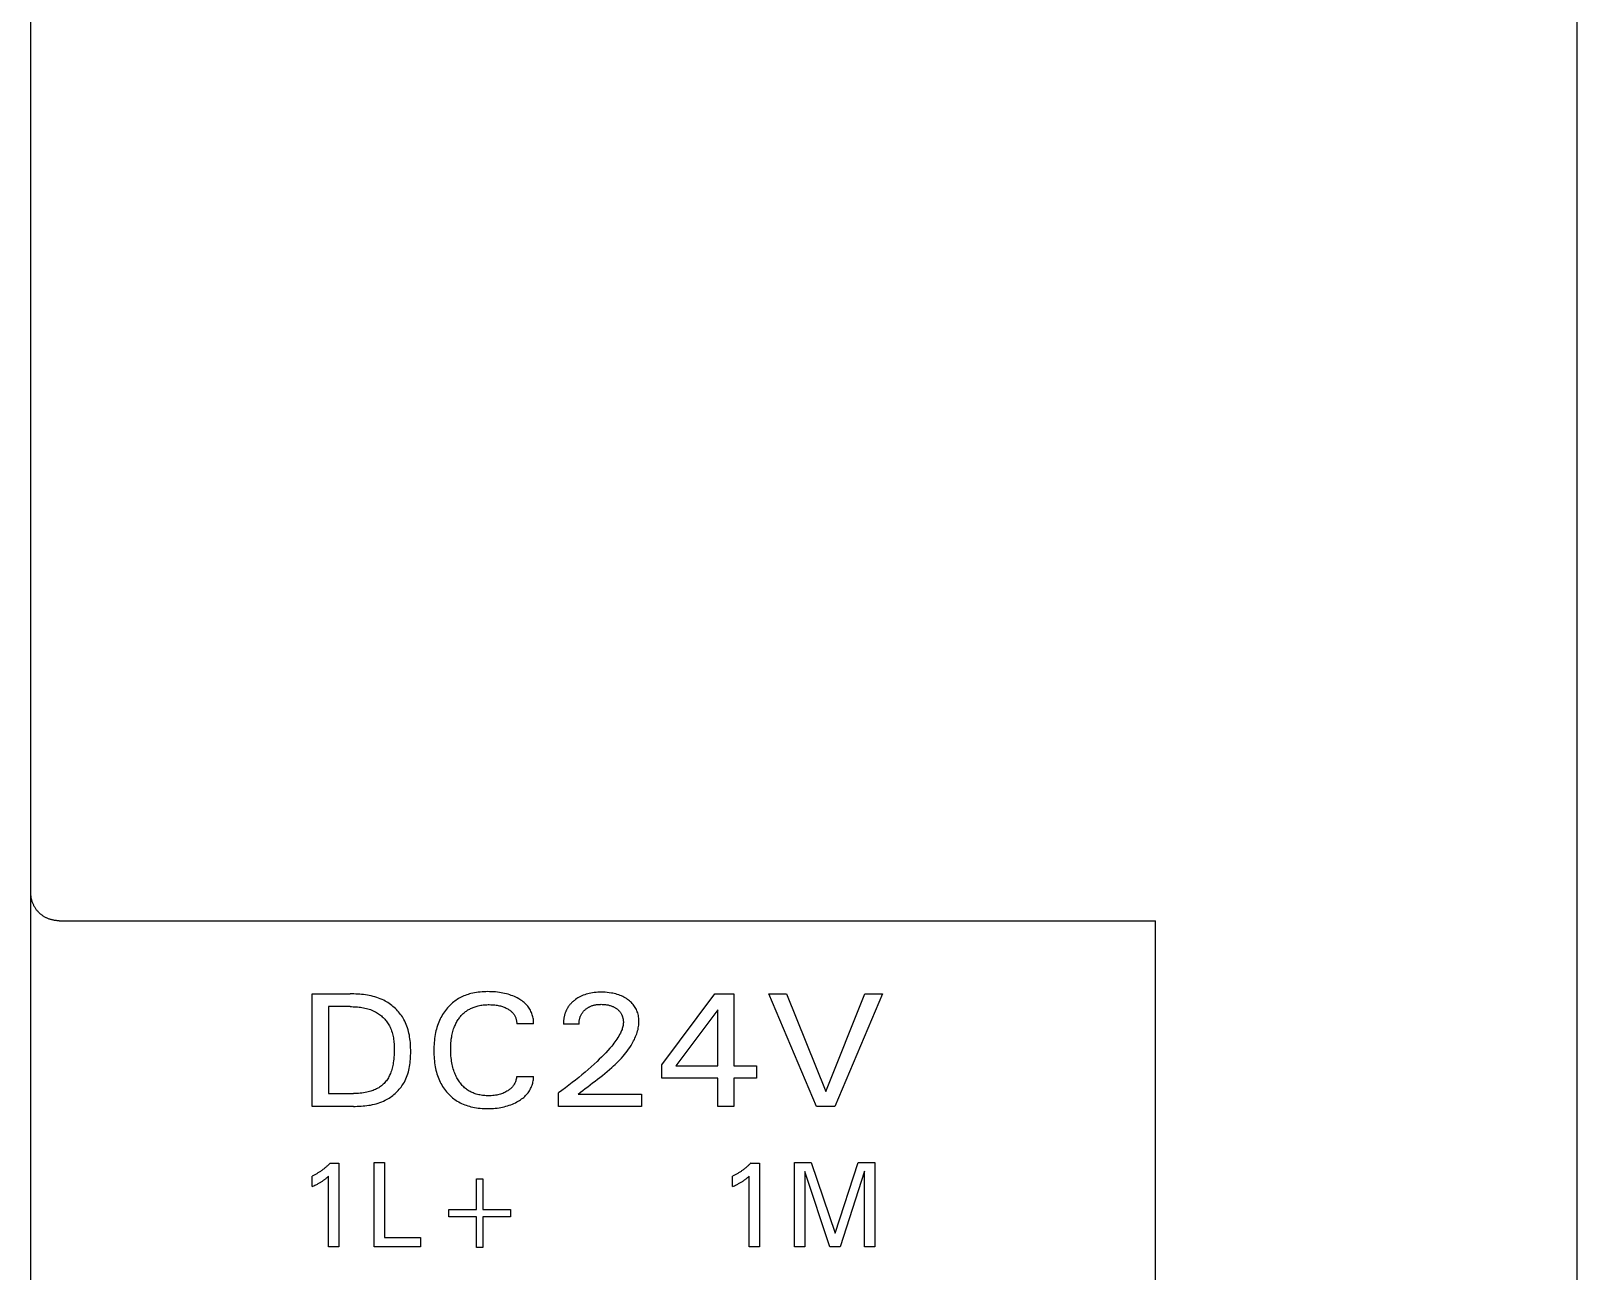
# Model space of a CAD drawing. Extents: x 10 to 656, y -396 to 292.
# Drawn here: x 252.41 to 257.98, y 100.41 to 104.87 of the extents above; entities that cross this region are included whole.
import ezdxf

# ---------------------------------------------------------------- set-up
doc = ezdxf.new("R2010")
doc.units = 0
doc.header["$LTSCALE"] = 5
doc.header["$MEASUREMENT"] = 0
doc.layers.get('0').update_dxf_attribs({"linetype": 'CONTINUOUS'})

msp = doc.modelspace()

# ---------------------------------------------------------------- linework, layer by layer
at = {"color": 7, "linetype": 'Continuous'}
for p, q in [((252.4116, 94.1194), (252.4116, 118.1086)), ((257.9787, 94.1194), (257.9787, 118.1086)), ((252.4116, 101.7666), (252.4116, 101.769)), ((252.4117, 101.7643), (252.4116, 101.7666)), ((252.4118, 101.7619), (252.4117, 101.7643)), ((252.412, 101.7595), (252.4118, 101.7619)), ((252.4123, 101.7571), (252.412, 101.7595)), ((252.4126, 101.7548), (252.4123, 101.7571)), ((252.413, 101.7524), (252.4126, 101.7548)), ((252.4135, 101.7501), (252.413, 101.7524)), ((252.4139, 101.7477), (252.4135, 101.7501)), ((252.4145, 101.7454), (252.4139, 101.7477)), ((252.4151, 101.7431), (252.4145, 101.7454)), ((252.4158, 101.7407), (252.4151, 101.7431)), ((252.4166, 101.7382), (252.4158, 101.7407)), ((252.4175, 101.7358), (252.4166, 101.7382)), ((252.4184, 101.7335), (252.4175, 101.7358)), ((252.4193, 101.7311), (252.4184, 101.7335)), ((252.4204, 101.7288), (252.4193, 101.7311)), ((252.4215, 101.7265), (252.4204, 101.7288)), ((252.4226, 101.7242), (252.4215, 101.7265)), ((252.4238, 101.722), (252.4226, 101.7242)), ((252.4251, 101.7198), (252.4238, 101.722)), ((252.4264, 101.7176), (252.4251, 101.7198)), ((252.4278, 101.7155), (252.4264, 101.7176)), ((252.4292, 101.7134), (252.4278, 101.7155)), ((252.4307, 101.7114), (252.4292, 101.7134)), ((252.4322, 101.7093), (252.4307, 101.7114)), ((252.4338, 101.7074), (252.4322, 101.7093)), ((252.4354, 101.7055), (252.4338, 101.7074)), ((252.4371, 101.7036), (252.4354, 101.7055)), ((252.4388, 101.7017), (252.4371, 101.7036)), ((252.4406, 101.6999), (252.4388, 101.7017)), ((252.4424, 101.6982), (252.4406, 101.6999)), ((252.4442, 101.6965), (252.4424, 101.6982)), ((252.4461, 101.6948), (252.4442, 101.6965)), ((252.448, 101.6933), (252.4461, 101.6948)), ((252.4499, 101.6918), (252.448, 101.6933)), ((252.4518, 101.6904), (252.4499, 101.6918)), ((252.4537, 101.689), (252.4518, 101.6904)), ((252.4557, 101.6876), (252.4537, 101.689)), ((252.4577, 101.6863), (252.4557, 101.6876)), ((252.4598, 101.685), (252.4577, 101.6863)), ((252.4618, 101.6838), (252.4598, 101.685)), ((252.4639, 101.6827), (252.4618, 101.6838)), ((252.4661, 101.6816), (252.4639, 101.6827)), ((252.4682, 101.6805), (252.4661, 101.6816)), ((252.4704, 101.6795), (252.4682, 101.6805)), ((252.4726, 101.6785), (252.4704, 101.6795)), ((252.4748, 101.6776), (252.4726, 101.6785)), ((252.4771, 101.6768), (252.4748, 101.6776)), ((252.4794, 101.6759), (252.4771, 101.6768)), ((252.4817, 101.6752), (252.4794, 101.6759)), ((252.484, 101.6745), (252.4817, 101.6752)), ((252.4864, 101.6738), (252.484, 101.6745)), ((252.4887, 101.6733), (252.4864, 101.6738)), ((252.4911, 101.6727), (252.4887, 101.6733)), ((252.4935, 101.6722), (252.4911, 101.6727)), ((252.4959, 101.6718), (252.4935, 101.6722)), ((252.4983, 101.6714), (252.4959, 101.6718)), ((252.5007, 101.6711), (252.4983, 101.6714)), ((252.5031, 101.6709), (252.5007, 101.6711)), ((252.5055, 101.6707), (252.5031, 101.6709)), ((252.508, 101.6705), (252.5055, 101.6707)), ((252.5104, 101.6705), (252.508, 101.6705)), ((252.5128, 101.6704), (252.5104, 101.6705)), ((252.5128, 101.6704), (256.4604, 101.6704)), ((256.4604, 94.1194), (256.4604, 101.6704)), ((253.4238, 101.0024), (253.4238, 101.4073)), ((253.4238, 101.4073), (253.561, 101.4073)), ((253.5679, 101.4072), (253.561, 101.4073)), ((253.5748, 101.4071), (253.5679, 101.4072)), ((253.5817, 101.4068), (253.5748, 101.4071)), ((253.5886, 101.4065), (253.5817, 101.4068)), ((253.5955, 101.406), (253.5886, 101.4065)), ((253.6024, 101.4054), (253.5955, 101.406)), ((253.6093, 101.4047), (253.6024, 101.4054)), ((253.6162, 101.4038), (253.6093, 101.4047)), ((253.6231, 101.4027), (253.6162, 101.4038)), ((253.6299, 101.4015), (253.6231, 101.4027)), ((253.6367, 101.4001), (253.6299, 101.4015)), ((253.6434, 101.3984), (253.6367, 101.4001)), ((253.65, 101.3966), (253.6434, 101.3984)), ((253.6566, 101.3946), (253.65, 101.3966)), ((253.6631, 101.3923), (253.6566, 101.3946)), ((253.6696, 101.3898), (253.6631, 101.3923)), ((253.6759, 101.3871), (253.6696, 101.3898)), ((253.6821, 101.3841), (253.6759, 101.3871)), ((253.6871, 101.3815), (253.6821, 101.3841)), ((253.692, 101.3787), (253.6871, 101.3815)), ((253.6969, 101.3757), (253.692, 101.3787)), ((253.9338, 101.3784), (253.9297, 101.3751)), ((253.938, 101.3816), (253.9338, 101.3784)), ((253.9423, 101.3846), (253.938, 101.3816)), ((253.9466, 101.3875), (253.9423, 101.3846)), ((253.9512, 101.3903), (253.9466, 101.3875)), ((253.9559, 101.3929), (253.9512, 101.3903)), ((253.9607, 101.3954), (253.9559, 101.3929)), ((253.9656, 101.3977), (253.9607, 101.3954)), ((253.9705, 101.3998), (253.9656, 101.3977)), ((253.9755, 101.4018), (253.9705, 101.3998)), ((253.9806, 101.4037), (253.9755, 101.4018)), ((253.9857, 101.4054), (253.9806, 101.4037)), ((253.9909, 101.4069), (253.9857, 101.4054)), ((253.9961, 101.4083), (253.9909, 101.4069)), ((254.0026, 101.4099), (253.9961, 101.4083)), ((254.0092, 101.4112), (254.0026, 101.4099)), ((254.0158, 101.4123), (254.0092, 101.4112)), ((254.0224, 101.4133), (254.0158, 101.4123)), ((254.0291, 101.414), (254.0224, 101.4133)), ((254.0358, 101.4146), (254.0291, 101.414)), ((254.0425, 101.415), (254.0358, 101.4146)), ((254.0492, 101.4152), (254.0425, 101.415)), ((254.0559, 101.4153), (254.0492, 101.4152)), ((254.063, 101.4152), (254.0559, 101.4153)), ((254.0701, 101.415), (254.063, 101.4152)), ((254.0772, 101.4146), (254.0701, 101.415)), ((254.0843, 101.4141), (254.0772, 101.4146)), ((254.0914, 101.4134), (254.0843, 101.4141)), ((254.0984, 101.4124), (254.0914, 101.4134)), ((254.1047, 101.4115), (254.0984, 101.4124)), ((254.111, 101.4103), (254.1047, 101.4115)), ((254.1173, 101.409), (254.111, 101.4103)), ((254.1235, 101.4075), (254.1173, 101.409)), ((254.1297, 101.4058), (254.1235, 101.4075)), ((254.1358, 101.4039), (254.1297, 101.4058)), ((254.1413, 101.402), (254.1358, 101.4039)), ((254.1468, 101.3999), (254.1413, 101.402)), ((254.1522, 101.3977), (254.1468, 101.3999)), ((254.1576, 101.3952), (254.1522, 101.3977)), ((254.1628, 101.3926), (254.1576, 101.3952)), ((254.168, 101.3897), (254.1628, 101.3926)), ((254.1721, 101.3873), (254.168, 101.3897)), ((254.1761, 101.3847), (254.1721, 101.3873)), ((254.18, 101.382), (254.1761, 101.3847)), ((254.1838, 101.3791), (254.18, 101.382)), ((254.1875, 101.3761), (254.1838, 101.3791)), ((254.3606, 101.3774), (254.3592, 101.376)), ((254.3621, 101.3788), (254.3606, 101.3774)), ((254.3636, 101.3801), (254.3621, 101.3788)), ((254.3651, 101.3815), (254.3636, 101.3801)), ((254.3666, 101.3827), (254.3651, 101.3815)), ((254.3682, 101.384), (254.3666, 101.3827)), ((254.3724, 101.3872), (254.3682, 101.384)), ((254.3768, 101.3902), (254.3724, 101.3872)), ((254.3812, 101.393), (254.3768, 101.3902)), ((254.3858, 101.3956), (254.3812, 101.393)), ((254.3905, 101.398), (254.3858, 101.3956)), ((254.3953, 101.4003), (254.3905, 101.398)), ((254.4005, 101.4024), (254.3953, 101.4003)), ((254.4058, 101.4043), (254.4005, 101.4024)), ((254.4111, 101.4061), (254.4058, 101.4043)), ((254.4166, 101.4076), (254.4111, 101.4061)), ((254.422, 101.4089), (254.4166, 101.4076)), ((254.4276, 101.41), (254.422, 101.4089)), ((254.4337, 101.4111), (254.4276, 101.41)), ((254.4399, 101.4119), (254.4337, 101.4111)), ((254.4462, 101.4125), (254.4399, 101.4119)), ((254.4524, 101.4129), (254.4462, 101.4125)), ((254.4586, 101.4132), (254.4524, 101.4129)), ((254.4649, 101.4133), (254.4586, 101.4132)), ((254.4722, 101.4132), (254.4649, 101.4133)), ((254.4796, 101.4129), (254.4722, 101.4132)), ((254.4869, 101.4123), (254.4796, 101.4129)), ((254.4941, 101.4115), (254.4869, 101.4123)), ((254.5014, 101.4104), (254.4941, 101.4115)), ((254.5068, 101.4094), (254.5014, 101.4104)), ((254.5121, 101.4083), (254.5068, 101.4094)), ((254.5174, 101.4069), (254.5121, 101.4083)), ((254.5227, 101.4054), (254.5174, 101.4069)), ((254.5279, 101.4037), (254.5227, 101.4054)), ((254.533, 101.4018), (254.5279, 101.4037)), ((254.5377, 101.3999), (254.533, 101.4018)), ((254.5423, 101.3977), (254.5377, 101.3999)), ((254.5468, 101.3954), (254.5423, 101.3977)), ((254.5512, 101.3929), (254.5468, 101.3954)), ((254.5556, 101.3903), (254.5512, 101.3929)), ((254.5598, 101.3875), (254.5556, 101.3903)), ((254.5634, 101.3848), (254.5598, 101.3875)), ((254.567, 101.3819), (254.5634, 101.3848)), ((254.5704, 101.379), (254.567, 101.3819)), ((254.5737, 101.3759), (254.5704, 101.379)), ((254.6829, 101.1524), (254.8739, 101.4073)), ((254.8739, 101.4073), (254.9423, 101.4073)), ((254.9423, 101.4073), (254.9423, 101.1479)), ((255.2399, 101.0024), (255.0679, 101.4073)), ((255.0679, 101.4073), (255.1321, 101.4073)), ((255.1321, 101.4073), (255.2739, 101.0555)), ((255.2739, 101.0555), (255.4139, 101.4073)), ((255.4781, 101.4073), (255.3062, 101.0024)), ((255.4139, 101.4073), (255.4781, 101.4073)), ((253.483, 101.3613), (253.483, 101.0483)), ((253.561, 101.3613), (253.483, 101.3613)), ((253.561, 101.3613), (253.5663, 101.3613)), ((253.5663, 101.3613), (253.5716, 101.3612)), ((253.5716, 101.3612), (253.577, 101.361)), ((253.577, 101.361), (253.5823, 101.3607)), ((253.5823, 101.3607), (253.5876, 101.3603)), ((253.5876, 101.3603), (253.593, 101.3598)), ((253.593, 101.3598), (253.5983, 101.3591)), ((253.5983, 101.3591), (253.6036, 101.3584)), ((253.6036, 101.3584), (253.6089, 101.3575)), ((253.6089, 101.3575), (253.6141, 101.3564)), ((253.6141, 101.3564), (253.6193, 101.3552)), ((253.6193, 101.3552), (253.6245, 101.3538)), ((253.6245, 101.3538), (253.6296, 101.3523)), ((253.6296, 101.3523), (253.6346, 101.3505)), ((253.6346, 101.3505), (253.6395, 101.3486)), ((253.6395, 101.3486), (253.6444, 101.3465)), ((253.6444, 101.3465), (253.6492, 101.3442)), ((253.6492, 101.3442), (253.6528, 101.3422)), ((253.6528, 101.3422), (253.6564, 101.3401)), ((253.6564, 101.3401), (253.66, 101.3379)), ((253.66, 101.3379), (253.6634, 101.3356)), ((253.6634, 101.3356), (253.6668, 101.3331)), ((253.6668, 101.3331), (253.6701, 101.3306)), ((253.6701, 101.3306), (253.6733, 101.3279)), ((253.6733, 101.3279), (253.6765, 101.3251)), ((253.6765, 101.3251), (253.6795, 101.3223)), ((253.6795, 101.3223), (253.6825, 101.3193)), ((253.7016, 101.3725), (253.6969, 101.3757)), ((253.7062, 101.3693), (253.7016, 101.3725)), ((253.7108, 101.3658), (253.7062, 101.3693)), ((253.7152, 101.3622), (253.7108, 101.3658)), ((253.7195, 101.3585), (253.7152, 101.3622)), ((253.7237, 101.3546), (253.7195, 101.3585)), ((253.7277, 101.3506), (253.7237, 101.3546)), ((253.7317, 101.3465), (253.7277, 101.3506)), ((253.7354, 101.3423), (253.7317, 101.3465)), ((253.7391, 101.3379), (253.7354, 101.3423)), ((253.7425, 101.3335), (253.7391, 101.3379)), ((253.7459, 101.3289), (253.7425, 101.3335)), ((253.749, 101.3243), (253.7459, 101.3289)), ((253.752, 101.3195), (253.749, 101.3243)), ((253.8877, 101.3223), (253.8849, 101.3169)), ((253.8906, 101.3276), (253.8877, 101.3223)), ((253.8936, 101.3329), (253.8906, 101.3276)), ((253.8969, 101.338), (253.8936, 101.3329)), ((253.9003, 101.343), (253.8969, 101.338)), ((253.9039, 101.348), (253.9003, 101.343)), ((253.9076, 101.3527), (253.9039, 101.348)), ((253.911, 101.3567), (253.9076, 101.3527)), ((253.9145, 101.3607), (253.911, 101.3567)), ((253.9181, 101.3645), (253.9145, 101.3607)), ((253.9219, 101.3681), (253.9181, 101.3645)), ((253.9257, 101.3717), (253.9219, 101.3681)), ((253.9297, 101.3751), (253.9257, 101.3717)), ((253.9543, 101.3209), (253.9565, 101.3236)), ((253.9565, 101.3236), (253.9587, 101.3264)), ((253.9587, 101.3264), (253.961, 101.329)), ((253.961, 101.329), (253.9634, 101.3316)), ((253.9634, 101.3316), (253.9659, 101.3341)), ((253.9659, 101.3341), (253.9685, 101.3365)), ((253.9685, 101.3365), (253.9711, 101.3388)), ((253.9711, 101.3388), (253.9738, 101.3411)), ((253.9738, 101.3411), (253.9765, 101.3433)), ((253.9765, 101.3433), (253.9794, 101.3454)), ((253.9794, 101.3454), (253.9823, 101.3473)), ((253.9823, 101.3473), (253.9853, 101.3493)), ((253.9853, 101.3493), (253.9883, 101.3511)), ((253.9883, 101.3511), (253.9915, 101.3528)), ((253.9915, 101.3528), (253.9947, 101.3545)), ((253.9947, 101.3545), (253.9979, 101.356)), ((253.9979, 101.356), (254.0012, 101.3574)), ((254.0012, 101.3574), (254.0045, 101.3588)), ((254.0045, 101.3588), (254.0079, 101.36)), ((254.0079, 101.36), (254.0113, 101.3612)), ((254.0113, 101.3612), (254.0147, 101.3623)), ((254.0147, 101.3623), (254.0182, 101.3632)), ((254.0182, 101.3632), (254.0225, 101.3643)), ((254.0225, 101.3643), (254.0268, 101.3652)), ((254.0268, 101.3652), (254.0312, 101.3661)), ((254.0312, 101.3661), (254.0356, 101.3667)), ((254.0356, 101.3667), (254.04, 101.3673)), ((254.04, 101.3673), (254.0444, 101.3678)), ((254.0444, 101.3678), (254.0488, 101.3681)), ((254.0488, 101.3681), (254.0532, 101.3683)), ((254.0532, 101.3683), (254.0576, 101.3685)), ((254.0576, 101.3685), (254.0621, 101.3685)), ((254.0621, 101.3685), (254.0671, 101.3684)), ((254.0671, 101.3684), (254.0721, 101.3682)), ((254.0721, 101.3682), (254.0771, 101.3679)), ((254.0771, 101.3679), (254.0821, 101.3674)), ((254.0821, 101.3674), (254.0871, 101.3668)), ((254.0871, 101.3668), (254.0908, 101.3662)), ((254.0908, 101.3662), (254.0945, 101.3655)), ((254.0945, 101.3655), (254.0982, 101.3647)), ((254.0982, 101.3647), (254.1019, 101.3638)), ((254.1019, 101.3638), (254.1055, 101.3628)), ((254.1055, 101.3628), (254.1092, 101.3616)), ((254.1092, 101.3616), (254.1125, 101.3605)), ((254.1125, 101.3605), (254.1158, 101.3592)), ((254.1158, 101.3592), (254.119, 101.3578)), ((254.119, 101.3578), (254.1222, 101.3563)), ((254.1222, 101.3563), (254.1253, 101.3547)), ((254.1253, 101.3547), (254.1284, 101.353)), ((254.1284, 101.353), (254.1309, 101.3516)), ((254.1309, 101.3516), (254.1333, 101.35)), ((254.1333, 101.35), (254.1356, 101.3484)), ((254.1356, 101.3484), (254.1379, 101.3467)), ((254.1379, 101.3467), (254.1402, 101.3449)), ((254.1402, 101.3449), (254.1423, 101.343)), ((254.1423, 101.343), (254.1444, 101.341)), ((254.1444, 101.341), (254.1463, 101.339)), ((254.1463, 101.339), (254.148, 101.337)), ((254.148, 101.337), (254.1496, 101.3349)), ((254.1496, 101.3349), (254.1511, 101.3328)), ((254.1511, 101.3328), (254.1525, 101.3306)), ((254.1525, 101.3306), (254.1538, 101.3284)), ((254.1538, 101.3284), (254.155, 101.326)), ((254.155, 101.326), (254.1561, 101.3237)), ((254.1561, 101.3237), (254.1571, 101.3213)), ((254.1911, 101.3729), (254.1875, 101.3761)), ((254.1945, 101.3696), (254.1911, 101.3729)), ((254.1977, 101.3661), (254.1945, 101.3696)), ((254.2005, 101.3628), (254.1977, 101.3661)), ((254.2031, 101.3593), (254.2005, 101.3628)), ((254.2056, 101.3557), (254.2031, 101.3593)), ((254.2079, 101.352), (254.2056, 101.3557)), ((254.2101, 101.3482), (254.2079, 101.352)), ((254.2121, 101.3443), (254.2101, 101.3482)), ((254.2139, 101.3403), (254.2121, 101.3443)), ((254.2155, 101.3362), (254.2139, 101.3403)), ((254.2168, 101.3323), (254.2155, 101.3362)), ((254.218, 101.3284), (254.2168, 101.3323)), ((254.2191, 101.3244), (254.218, 101.3284)), ((254.2199, 101.3204), (254.2191, 101.3244)), ((254.3308, 101.3215), (254.3304, 101.3193)), ((254.3312, 101.3236), (254.3308, 101.3215)), ((254.3317, 101.3257), (254.3312, 101.3236)), ((254.3322, 101.3278), (254.3317, 101.3257)), ((254.3327, 101.3299), (254.3322, 101.3278)), ((254.3333, 101.332), (254.3327, 101.3299)), ((254.3338, 101.3339), (254.3333, 101.332)), ((254.3344, 101.3358), (254.3338, 101.3339)), ((254.335, 101.3377), (254.3344, 101.3358)), ((254.3357, 101.3395), (254.335, 101.3377)), ((254.3364, 101.3414), (254.3357, 101.3395)), ((254.3371, 101.3432), (254.3364, 101.3414)), ((254.3379, 101.3451), (254.3371, 101.3432)), ((254.3387, 101.3469), (254.3379, 101.3451)), ((254.3395, 101.3487), (254.3387, 101.3469)), ((254.3404, 101.3504), (254.3395, 101.3487)), ((254.3413, 101.3522), (254.3404, 101.3504)), ((254.3422, 101.3539), (254.3413, 101.3522)), ((254.3432, 101.3556), (254.3422, 101.3539)), ((254.3442, 101.3573), (254.3432, 101.3556)), ((254.3453, 101.359), (254.3442, 101.3573)), ((254.3464, 101.3607), (254.3453, 101.359)), ((254.3475, 101.3623), (254.3464, 101.3607)), ((254.3487, 101.3639), (254.3475, 101.3623)), ((254.3499, 101.3655), (254.3487, 101.3639)), ((254.3511, 101.3671), (254.3499, 101.3655)), ((254.3524, 101.3687), (254.3511, 101.3671)), ((254.3537, 101.3702), (254.3524, 101.3687)), ((254.355, 101.3717), (254.3537, 101.3702)), ((254.3564, 101.3732), (254.355, 101.3717)), ((254.3577, 101.3746), (254.3564, 101.3732)), ((254.3592, 101.376), (254.3577, 101.3746)), ((254.3882, 101.3209), (254.3889, 101.3231)), ((254.3889, 101.3231), (254.3897, 101.3254)), ((254.3897, 101.3254), (254.3905, 101.3276)), ((254.3905, 101.3276), (254.3915, 101.3298)), ((254.3915, 101.3298), (254.3925, 101.3319)), ((254.3925, 101.3319), (254.3936, 101.334)), ((254.3936, 101.334), (254.3948, 101.3361)), ((254.3948, 101.3361), (254.396, 101.3378)), ((254.396, 101.3378), (254.3972, 101.3396)), ((254.3972, 101.3396), (254.3984, 101.3412)), ((254.3984, 101.3412), (254.3997, 101.3429)), ((254.3997, 101.3429), (254.4011, 101.3445)), ((254.4011, 101.3445), (254.4025, 101.346)), ((254.4025, 101.346), (254.404, 101.3476)), ((254.404, 101.3476), (254.4055, 101.349)), ((254.4055, 101.349), (254.407, 101.3504)), ((254.407, 101.3504), (254.4089, 101.352)), ((254.4089, 101.352), (254.4108, 101.3535)), ((254.4108, 101.3535), (254.4128, 101.355)), ((254.4128, 101.355), (254.4148, 101.3563)), ((254.4148, 101.3563), (254.4168, 101.3576)), ((254.4168, 101.3576), (254.4189, 101.3589)), ((254.4189, 101.3589), (254.421, 101.36)), ((254.421, 101.36), (254.4232, 101.3611)), ((254.4232, 101.3611), (254.4255, 101.3622)), ((254.4255, 101.3622), (254.4279, 101.3632)), ((254.4279, 101.3632), (254.4303, 101.3641)), ((254.4303, 101.3641), (254.4327, 101.3649)), ((254.4327, 101.3649), (254.4351, 101.3657)), ((254.4351, 101.3657), (254.4376, 101.3664)), ((254.4376, 101.3664), (254.44, 101.367)), ((254.44, 101.367), (254.4425, 101.3675)), ((254.4425, 101.3675), (254.4453, 101.3681)), ((254.4453, 101.3681), (254.4481, 101.3685)), ((254.4481, 101.3685), (254.4509, 101.3689)), ((254.4509, 101.3689), (254.4537, 101.3692)), ((254.4537, 101.3692), (254.4565, 101.3694)), ((254.4565, 101.3694), (254.4593, 101.3695)), ((254.4593, 101.3695), (254.4621, 101.3696)), ((254.4621, 101.3696), (254.4649, 101.3697)), ((254.4649, 101.3697), (254.468, 101.3696)), ((254.468, 101.3696), (254.4712, 101.3695)), ((254.4712, 101.3695), (254.4743, 101.3694)), ((254.4743, 101.3694), (254.4774, 101.3691)), ((254.4774, 101.3691), (254.4805, 101.3688)), ((254.4805, 101.3688), (254.4836, 101.3684)), ((254.4836, 101.3684), (254.4867, 101.3678)), ((254.4867, 101.3678), (254.4895, 101.3673)), ((254.4895, 101.3673), (254.4922, 101.3667)), ((254.4922, 101.3667), (254.495, 101.366)), ((254.495, 101.366), (254.4977, 101.3652)), ((254.4977, 101.3652), (254.5003, 101.3644)), ((254.5003, 101.3644), (254.503, 101.3634)), ((254.503, 101.3634), (254.5056, 101.3624)), ((254.5056, 101.3624), (254.5077, 101.3615)), ((254.5077, 101.3615), (254.5097, 101.3605)), ((254.5097, 101.3605), (254.5118, 101.3595)), ((254.5118, 101.3595), (254.5138, 101.3583)), ((254.5138, 101.3583), (254.5157, 101.3572)), ((254.5157, 101.3572), (254.5177, 101.356)), ((254.5177, 101.356), (254.5196, 101.3547)), ((254.5196, 101.3547), (254.5214, 101.3533)), ((254.5214, 101.3533), (254.523, 101.352)), ((254.523, 101.352), (254.5246, 101.3507)), ((254.5246, 101.3507), (254.5262, 101.3493)), ((254.5262, 101.3493), (254.5277, 101.3479)), ((254.5277, 101.3479), (254.5291, 101.3464)), ((254.5291, 101.3464), (254.5305, 101.3449)), ((254.5305, 101.3449), (254.5319, 101.3433)), ((254.5319, 101.3433), (254.5332, 101.3417)), ((254.5332, 101.3417), (254.5344, 101.34)), ((254.5344, 101.34), (254.5355, 101.3383)), ((254.5355, 101.3383), (254.5366, 101.3366)), ((254.5366, 101.3366), (254.5375, 101.3348)), ((254.5375, 101.3348), (254.5385, 101.333)), ((254.5385, 101.333), (254.5393, 101.3311)), ((254.5393, 101.3311), (254.5401, 101.3293)), ((254.5401, 101.3293), (254.5409, 101.3273)), ((254.5409, 101.3273), (254.5415, 101.3254)), ((254.5415, 101.3254), (254.5421, 101.3235)), ((254.5421, 101.3235), (254.5427, 101.3213)), ((254.5427, 101.3213), (254.5433, 101.3191)), ((254.5769, 101.3726), (254.5737, 101.3759)), ((254.5798, 101.3692), (254.5769, 101.3726)), ((254.5826, 101.3656), (254.5798, 101.3692)), ((254.5852, 101.3621), (254.5826, 101.3656)), ((254.5875, 101.3584), (254.5852, 101.3621)), ((254.5896, 101.3546), (254.5875, 101.3584)), ((254.5916, 101.3507), (254.5896, 101.3546)), ((254.5934, 101.3467), (254.5916, 101.3507)), ((254.595, 101.3426), (254.5934, 101.3467)), ((254.5964, 101.3385), (254.595, 101.3426)), ((254.5976, 101.3339), (254.5964, 101.3385)), ((254.5987, 101.3294), (254.5976, 101.3339)), ((254.5996, 101.3247), (254.5987, 101.3294)), ((254.6002, 101.3201), (254.5996, 101.3247)), ((254.8843, 101.3496), (254.7336, 101.1479)), ((254.8843, 101.1479), (254.8843, 101.3496)), ((253.6825, 101.3193), (253.6853, 101.3163)), ((253.6853, 101.3163), (253.6881, 101.3131)), ((253.6881, 101.3131), (253.6907, 101.3099)), ((253.6907, 101.3099), (253.6932, 101.3066)), ((253.6932, 101.3066), (253.6956, 101.3032)), ((253.6956, 101.3032), (253.6979, 101.2997)), ((253.6979, 101.2997), (253.7001, 101.2962)), ((253.7001, 101.2962), (253.7021, 101.2926)), ((253.7021, 101.2926), (253.7045, 101.288)), ((253.7045, 101.288), (253.7066, 101.2833)), ((253.7066, 101.2833), (253.7086, 101.2785)), ((253.7086, 101.2785), (253.7103, 101.2737)), ((253.7103, 101.2737), (253.7119, 101.2687)), ((253.7119, 101.2687), (253.7133, 101.2637)), ((253.7548, 101.3147), (253.752, 101.3195)), ((253.7578, 101.3089), (253.7548, 101.3147)), ((253.7606, 101.303), (253.7578, 101.3089)), ((253.7632, 101.2969), (253.7606, 101.303)), ((253.7655, 101.2908), (253.7632, 101.2969)), ((253.7677, 101.2846), (253.7655, 101.2908)), ((253.7696, 101.2784), (253.7677, 101.2846)), ((253.7713, 101.272), (253.7696, 101.2784)), ((253.7728, 101.2656), (253.7713, 101.272)), ((253.8685, 101.2678), (253.8673, 101.2614)), ((253.87, 101.2742), (253.8685, 101.2678)), ((253.8716, 101.2805), (253.87, 101.2742)), ((253.8734, 101.2868), (253.8716, 101.2805)), ((253.8753, 101.2931), (253.8734, 101.2868)), ((253.8775, 101.2992), (253.8753, 101.2931)), ((253.8799, 101.3053), (253.8775, 101.2992)), ((253.8824, 101.3113), (253.8799, 101.3053)), ((253.8849, 101.3169), (253.8824, 101.3113)), ((253.9283, 101.2625), (253.9294, 101.2672)), ((253.9294, 101.2672), (253.9307, 101.2719)), ((253.9307, 101.2719), (253.932, 101.2765)), ((253.932, 101.2765), (253.9335, 101.2811)), ((253.9335, 101.2811), (253.9352, 101.2857)), ((253.9352, 101.2857), (253.9369, 101.2901)), ((253.9369, 101.2901), (253.9385, 101.2938)), ((253.9385, 101.2938), (253.9401, 101.2973)), ((253.9401, 101.2973), (253.9418, 101.3009)), ((253.9418, 101.3009), (253.9437, 101.3044)), ((253.9437, 101.3044), (253.9456, 101.3078)), ((253.9456, 101.3078), (253.9476, 101.3112)), ((253.9476, 101.3112), (253.9498, 101.3145)), ((253.9498, 101.3145), (253.952, 101.3177)), ((253.952, 101.3177), (253.9543, 101.3209)), ((254.1571, 101.3213), (254.1579, 101.319)), ((254.1579, 101.319), (254.1586, 101.3167)), ((254.1586, 101.3167), (254.1592, 101.3143)), ((254.1592, 101.3143), (254.1597, 101.312)), ((254.1597, 101.312), (254.1601, 101.3096)), ((254.1601, 101.3096), (254.1604, 101.3072)), ((254.1604, 101.3072), (254.1606, 101.3048)), ((254.1606, 101.3048), (254.1607, 101.3024)), ((254.1607, 101.3024), (254.1606, 101.2999)), ((254.2214, 101.2999), (254.1606, 101.2999)), ((254.2206, 101.3163), (254.2199, 101.3204)), ((254.2211, 101.3122), (254.2206, 101.3163)), ((254.2214, 101.3081), (254.2211, 101.3122)), ((254.2215, 101.304), (254.2214, 101.3081)), ((254.2214, 101.2999), (254.2215, 101.304)), ((254.329, 101.3065), (254.3289, 101.3043)), ((254.3289, 101.3043), (254.3289, 101.3022)), ((254.3289, 101.3022), (254.3289, 101.3001)), ((254.3289, 101.3001), (254.3289, 101.2979)), ((254.3851, 101.2979), (254.3289, 101.2979)), ((254.3292, 101.3086), (254.329, 101.3065)), ((254.3294, 101.3108), (254.3292, 101.3086)), ((254.3296, 101.3129), (254.3294, 101.3108)), ((254.3298, 101.3151), (254.3296, 101.3129)), ((254.3301, 101.3172), (254.3298, 101.3151)), ((254.3304, 101.3193), (254.3301, 101.3172)), ((254.3851, 101.3005), (254.3852, 101.3031)), ((254.3851, 101.2979), (254.3851, 101.3005)), ((254.3852, 101.3031), (254.3854, 101.3057)), ((254.3854, 101.3057), (254.3856, 101.3083)), ((254.3856, 101.3083), (254.386, 101.3109)), ((254.386, 101.3109), (254.3864, 101.3135)), ((254.3864, 101.3135), (254.3869, 101.316)), ((254.3869, 101.316), (254.3875, 101.3186)), ((254.3875, 101.3186), (254.3882, 101.3209)), ((254.5342, 101.2661), (254.5314, 101.2605)), ((254.5358, 101.2694), (254.5342, 101.2661)), ((254.5372, 101.2726), (254.5358, 101.2694)), ((254.5386, 101.276), (254.5372, 101.2726)), ((254.5399, 101.2793), (254.5386, 101.276)), ((254.541, 101.2827), (254.5399, 101.2793)), ((254.542, 101.2862), (254.541, 101.2827)), ((254.5429, 101.2896), (254.542, 101.2862)), ((254.5436, 101.2931), (254.5429, 101.2896)), ((254.5433, 101.3191), (254.5437, 101.317)), ((254.5442, 101.2966), (254.5436, 101.2931)), ((254.5437, 101.317), (254.5441, 101.3148)), ((254.5441, 101.3148), (254.5443, 101.3125)), ((254.5445, 101.3001), (254.5442, 101.2966)), ((254.5443, 101.3125), (254.5446, 101.3103)), ((254.5447, 101.3037), (254.5445, 101.3001)), ((254.5446, 101.3103), (254.5447, 101.3081)), ((254.5447, 101.3081), (254.5448, 101.3059)), ((254.5448, 101.3059), (254.5447, 101.3037)), ((254.5928, 101.2635), (254.5946, 101.2687)), ((254.5946, 101.2687), (254.5961, 101.2739)), ((254.5961, 101.2739), (254.5975, 101.2792)), ((254.5975, 101.2792), (254.5986, 101.2845)), ((254.5986, 101.2845), (254.5995, 101.2898)), ((254.5995, 101.2898), (254.6002, 101.2952)), ((254.6007, 101.3154), (254.6002, 101.3201)), ((254.6002, 101.2952), (254.6007, 101.3006)), ((254.6009, 101.3107), (254.6007, 101.3154)), ((254.6007, 101.3006), (254.6009, 101.306)), ((254.6009, 101.306), (254.6009, 101.3107)), ((253.7133, 101.2637), (253.7145, 101.2587)), ((253.7145, 101.2587), (253.7156, 101.2536)), ((253.7156, 101.2536), (253.7166, 101.2485)), ((253.7166, 101.2485), (253.7174, 101.2433)), ((253.7174, 101.2433), (253.718, 101.2381)), ((253.718, 101.2381), (253.7186, 101.2329)), ((253.7186, 101.2329), (253.719, 101.2276)), ((253.719, 101.2276), (253.7193, 101.2224)), ((253.7193, 101.2224), (253.7196, 101.2171)), ((253.7196, 101.2171), (253.7197, 101.2119)), ((253.7197, 101.2119), (253.7197, 101.2067)), ((253.7741, 101.2591), (253.7728, 101.2656)), ((253.7752, 101.2526), (253.7741, 101.2591)), ((253.7762, 101.246), (253.7752, 101.2526)), ((253.777, 101.2393), (253.7762, 101.246)), ((253.7777, 101.2327), (253.777, 101.2393)), ((253.7782, 101.226), (253.7777, 101.2327)), ((253.7786, 101.2192), (253.7782, 101.226)), ((253.7788, 101.2125), (253.7786, 101.2192)), ((253.779, 101.2057), (253.7788, 101.2125)), ((253.8623, 101.2103), (253.8622, 101.2029)), ((253.8625, 101.2176), (253.8623, 101.2103)), ((253.8629, 101.225), (253.8625, 101.2176)), ((253.8634, 101.2323), (253.8629, 101.225)), ((253.8641, 101.2396), (253.8634, 101.2323)), ((253.8649, 101.2469), (253.8641, 101.2396)), ((253.866, 101.2542), (253.8649, 101.2469)), ((253.8673, 101.2614), (253.866, 101.2542)), ((253.923, 101.2095), (253.9231, 101.2165)), ((253.9231, 101.2165), (253.9233, 101.2235)), ((253.9233, 101.2235), (253.9238, 101.2305)), ((253.9238, 101.2305), (253.9244, 101.2375)), ((253.9244, 101.2375), (253.9252, 101.2444)), ((253.9252, 101.2444), (253.9265, 101.253)), ((253.9265, 101.253), (253.9274, 101.2578)), ((253.9274, 101.2578), (253.9283, 101.2625)), ((254.4956, 101.2113), (254.4884, 101.2032)), ((254.5027, 101.2196), (254.4956, 101.2113)), ((254.5067, 101.2244), (254.5027, 101.2196)), ((254.5106, 101.2293), (254.5067, 101.2244)), ((254.5144, 101.2343), (254.5106, 101.2293)), ((254.5181, 101.2393), (254.5144, 101.2343)), ((254.5216, 101.2445), (254.5181, 101.2393)), ((254.525, 101.2497), (254.5216, 101.2445)), ((254.5283, 101.255), (254.525, 101.2497)), ((254.5314, 101.2605), (254.5283, 101.255)), ((254.5634, 101.208), (254.568, 101.2148)), ((254.568, 101.2148), (254.5724, 101.2216)), ((254.5724, 101.2216), (254.5766, 101.2287)), ((254.5766, 101.2287), (254.5792, 101.2335)), ((254.5792, 101.2335), (254.5818, 101.2383)), ((254.5818, 101.2383), (254.5843, 101.2432)), ((254.5843, 101.2432), (254.5866, 101.2482)), ((254.5866, 101.2482), (254.5889, 101.2533)), ((254.5889, 101.2533), (254.5909, 101.2584)), ((254.5909, 101.2584), (254.5928, 101.2635)), ((253.7154, 101.1545), (253.7145, 101.1496)), ((253.7163, 101.1594), (253.7154, 101.1545)), ((253.7173, 101.1661), (253.7163, 101.1594)), ((253.7181, 101.1728), (253.7173, 101.1661)), ((253.7187, 101.1795), (253.7181, 101.1728)), ((253.7192, 101.1863), (253.7187, 101.1795)), ((253.7195, 101.193), (253.7192, 101.1863)), ((253.7197, 101.1998), (253.7195, 101.193)), ((253.7197, 101.2067), (253.7197, 101.1998)), ((253.7759, 101.152), (253.7768, 101.1586)), ((253.7768, 101.1586), (253.7775, 101.1652)), ((253.7775, 101.1652), (253.778, 101.1719)), ((253.778, 101.1719), (253.7785, 101.1787)), ((253.7785, 101.1787), (253.7788, 101.1854)), ((253.7788, 101.1854), (253.7789, 101.1922)), ((253.7789, 101.1922), (253.779, 101.1989)), ((253.779, 101.1989), (253.779, 101.2057)), ((253.8622, 101.2029), (253.8623, 101.1956)), ((253.8623, 101.1956), (253.8625, 101.1884)), ((253.8625, 101.1884), (253.8629, 101.1811)), ((253.8629, 101.1811), (253.8634, 101.1738)), ((253.8634, 101.1738), (253.8641, 101.1665)), ((253.8641, 101.1665), (253.865, 101.1593)), ((253.865, 101.1593), (253.866, 101.1521)), ((253.923, 101.2031), (253.923, 101.2095)), ((253.9232, 101.1967), (253.923, 101.2031)), ((253.9235, 101.1903), (253.9232, 101.1967)), ((253.924, 101.1838), (253.9235, 101.1903)), ((253.9246, 101.1774), (253.924, 101.1838)), ((253.9253, 101.1711), (253.9246, 101.1774)), ((253.9262, 101.1647), (253.9253, 101.1711)), ((253.9271, 101.1591), (253.9262, 101.1647)), ((253.9282, 101.1535), (253.9271, 101.1591)), ((254.4396, 101.1543), (254.4289, 101.1446)), ((254.4502, 101.1642), (254.4396, 101.1543)), ((254.458, 101.1718), (254.4502, 101.1642)), ((254.4658, 101.1794), (254.458, 101.1718)), ((254.4735, 101.1872), (254.4658, 101.1794)), ((254.481, 101.1951), (254.4735, 101.1872)), ((254.4884, 101.2032), (254.481, 101.1951)), ((254.5155, 101.1532), (254.5213, 101.1589)), ((254.5213, 101.1589), (254.527, 101.1646)), ((254.527, 101.1646), (254.5327, 101.1705)), ((254.5327, 101.1705), (254.5381, 101.1764)), ((254.5381, 101.1764), (254.5435, 101.1825)), ((254.5435, 101.1825), (254.5487, 101.1887)), ((254.5487, 101.1887), (254.5538, 101.195)), ((254.5538, 101.195), (254.5587, 101.2014)), ((254.5587, 101.2014), (254.5634, 101.208)), ((253.6962, 101.1018), (253.6939, 101.0982)), ((253.6985, 101.1055), (253.6962, 101.1018)), ((253.7005, 101.1093), (253.6985, 101.1055)), ((253.7025, 101.1131), (253.7005, 101.1093)), ((253.7043, 101.117), (253.7025, 101.1131)), ((253.706, 101.121), (253.7043, 101.117)), ((253.7078, 101.1256), (253.706, 101.121)), ((253.7094, 101.1304), (253.7078, 101.1256)), ((253.7109, 101.1351), (253.7094, 101.1304)), ((253.7122, 101.1399), (253.7109, 101.1351)), ((253.7134, 101.1448), (253.7122, 101.1399)), ((253.7145, 101.1496), (253.7134, 101.1448)), ((253.7591, 101.0955), (253.7619, 101.1014)), ((253.7619, 101.1014), (253.7644, 101.1075)), ((253.7644, 101.1075), (253.7667, 101.1136)), ((253.7667, 101.1136), (253.7688, 101.1198)), ((253.7688, 101.1198), (253.7706, 101.1261)), ((253.7706, 101.1261), (253.7722, 101.1324)), ((253.7722, 101.1324), (253.7736, 101.1389)), ((253.7736, 101.1389), (253.7748, 101.1454)), ((253.7748, 101.1454), (253.7759, 101.152)), ((253.866, 101.1521), (253.8673, 101.1449)), ((253.8673, 101.1449), (253.8686, 101.1385)), ((253.8686, 101.1385), (253.87, 101.1322)), ((253.87, 101.1322), (253.8717, 101.1259)), ((253.8717, 101.1259), (253.8735, 101.1197)), ((253.8735, 101.1197), (253.8754, 101.1135)), ((253.8754, 101.1135), (253.8776, 101.1074)), ((253.8776, 101.1074), (253.88, 101.1014)), ((253.88, 101.1014), (253.8825, 101.0954)), ((253.9294, 101.1479), (253.9282, 101.1535)), ((253.9308, 101.1424), (253.9294, 101.1479)), ((253.9323, 101.1369), (253.9308, 101.1424)), ((253.934, 101.1315), (253.9323, 101.1369)), ((253.9358, 101.1261), (253.934, 101.1315)), ((253.9374, 101.1219), (253.9358, 101.1261)), ((253.9391, 101.1178), (253.9374, 101.1219)), ((253.9409, 101.1136), (253.9391, 101.1178)), ((253.9429, 101.1096), (253.9409, 101.1136)), ((253.9449, 101.1055), (253.9429, 101.1096)), ((253.9471, 101.1016), (253.9449, 101.1055)), ((253.9494, 101.0977), (253.9471, 101.1016)), ((254.1589, 101.1003), (254.1581, 101.0972)), ((254.1597, 101.1034), (254.1589, 101.1003)), ((254.1602, 101.1065), (254.1597, 101.1034)), ((254.1606, 101.1097), (254.1602, 101.1065)), ((254.1606, 101.1097), (254.2214, 101.1097)), ((254.2206, 101.0976), (254.2211, 101.1016)), ((254.2211, 101.1016), (254.2213, 101.1057)), ((254.2213, 101.1057), (254.2214, 101.1097)), ((254.3842, 101.1063), (254.3725, 101.0969)), ((254.3957, 101.1158), (254.3842, 101.1063)), ((254.4072, 101.1255), (254.3957, 101.1158)), ((254.4181, 101.1349), (254.4072, 101.1255)), ((254.4289, 101.1446), (254.4181, 101.1349)), ((254.4427, 101.0932), (254.4516, 101.0999)), ((254.4516, 101.0999), (254.4604, 101.1067)), ((254.4604, 101.1067), (254.4692, 101.1136)), ((254.4692, 101.1136), (254.478, 101.1206)), ((254.478, 101.1206), (254.4866, 101.1277)), ((254.4866, 101.1277), (254.4951, 101.1349)), ((254.4951, 101.1349), (254.5035, 101.1422)), ((254.5035, 101.1422), (254.5095, 101.1477)), ((254.5095, 101.1477), (254.5155, 101.1532)), ((254.6829, 101.1037), (254.6829, 101.1524)), ((254.8843, 101.1037), (254.6829, 101.1037)), ((254.7336, 101.1479), (254.8843, 101.1479)), ((254.8843, 101.0024), (254.8843, 101.1037)), ((254.9423, 101.1479), (255.0243, 101.1479)), ((254.9423, 101.1037), (254.9423, 101.0024)), ((255.0243, 101.1037), (254.9423, 101.1037)), ((255.0243, 101.1479), (255.0243, 101.1037)), ((253.483, 101.0483), (253.573, 101.0483)), ((253.5791, 101.0483), (253.573, 101.0483)), ((253.5852, 101.0485), (253.5791, 101.0483)), ((253.5913, 101.0489), (253.5852, 101.0485)), ((253.5974, 101.0494), (253.5913, 101.0489)), ((253.6035, 101.05), (253.5974, 101.0494)), ((253.6096, 101.0508), (253.6035, 101.05)), ((253.6156, 101.0519), (253.6096, 101.0508)), ((253.6216, 101.0531), (253.6156, 101.0519)), ((253.6261, 101.0541), (253.6216, 101.0531)), ((253.6305, 101.0553), (253.6261, 101.0541)), ((253.6349, 101.0566), (253.6305, 101.0553)), ((253.6393, 101.058), (253.6349, 101.0566)), ((253.6436, 101.0596), (253.6393, 101.058)), ((253.6478, 101.0613), (253.6436, 101.0596)), ((253.652, 101.0632), (253.6478, 101.0613)), ((253.6561, 101.0652), (253.652, 101.0632)), ((253.6602, 101.0674), (253.6561, 101.0652)), ((253.6637, 101.0695), (253.6602, 101.0674)), ((253.6672, 101.0718), (253.6637, 101.0695)), ((253.6706, 101.0742), (253.6672, 101.0718)), ((253.6739, 101.0768), (253.6706, 101.0742)), ((253.6771, 101.0794), (253.6739, 101.0768)), ((253.6802, 101.0822), (253.6771, 101.0794)), ((253.6832, 101.0851), (253.6802, 101.0822)), ((253.686, 101.0882), (253.6832, 101.0851)), ((253.6887, 101.0913), (253.686, 101.0882)), ((253.6914, 101.0947), (253.6887, 101.0913)), ((253.6939, 101.0982), (253.6914, 101.0947)), ((253.7144, 101.0415), (253.7186, 101.0448)), ((253.7186, 101.0448), (253.7227, 101.0484)), ((253.7227, 101.0484), (253.7266, 101.052)), ((253.7266, 101.052), (253.7305, 101.0558)), ((253.7305, 101.0558), (253.7342, 101.0597)), ((253.7342, 101.0597), (253.7378, 101.0637)), ((253.7378, 101.0637), (253.7412, 101.0678)), ((253.7412, 101.0678), (253.7445, 101.072)), ((253.7445, 101.072), (253.7476, 101.0763)), ((253.7476, 101.0763), (253.7506, 101.0807)), ((253.7506, 101.0807), (253.7534, 101.0852)), ((253.7534, 101.0852), (253.7561, 101.0897)), ((253.7561, 101.0897), (253.7591, 101.0955)), ((253.8825, 101.0954), (253.8851, 101.09)), ((253.8851, 101.09), (253.8878, 101.0846)), ((253.8878, 101.0846), (253.8908, 101.0793)), ((253.8908, 101.0793), (253.8938, 101.0741)), ((253.8938, 101.0741), (253.8971, 101.0691)), ((253.8971, 101.0691), (253.9005, 101.0641)), ((253.9005, 101.0641), (253.9042, 101.0593)), ((253.9042, 101.0593), (253.908, 101.0546)), ((253.908, 101.0546), (253.9113, 101.0507)), ((253.9113, 101.0507), (253.9148, 101.0469)), ((253.9148, 101.0469), (253.9184, 101.0433)), ((253.9184, 101.0433), (253.9222, 101.0397)), ((253.9519, 101.0939), (253.9494, 101.0977)), ((253.9542, 101.0906), (253.9519, 101.0939)), ((253.9565, 101.0873), (253.9542, 101.0906)), ((253.959, 101.0841), (253.9565, 101.0873)), ((253.9616, 101.0809), (253.959, 101.0841)), ((253.9644, 101.0779), (253.9616, 101.0809)), ((253.9672, 101.0749), (253.9644, 101.0779)), ((253.9701, 101.0721), (253.9672, 101.0749)), ((253.9731, 101.0694), (253.9701, 101.0721)), ((253.9762, 101.0668), (253.9731, 101.0694)), ((253.9794, 101.0643), (253.9762, 101.0668)), ((253.9826, 101.0619), (253.9794, 101.0643)), ((253.986, 101.0597), (253.9826, 101.0619)), ((253.9894, 101.0576), (253.986, 101.0597)), ((253.9929, 101.0556), (253.9894, 101.0576)), ((253.9965, 101.0538), (253.9929, 101.0556)), ((254.0001, 101.0521), (253.9965, 101.0538)), ((254.0038, 101.0505), (254.0001, 101.0521)), ((254.0075, 101.049), (254.0038, 101.0505)), ((254.0113, 101.0477), (254.0075, 101.049)), ((254.0152, 101.0465), (254.0113, 101.0477)), ((254.0195, 101.0453), (254.0152, 101.0465)), ((254.0238, 101.0442), (254.0195, 101.0453)), ((254.0282, 101.0433), (254.0238, 101.0442)), ((254.0326, 101.0425), (254.0282, 101.0433)), ((254.0888, 101.0431), (254.0843, 101.0423)), ((254.0932, 101.044), (254.0888, 101.0431)), ((254.0977, 101.045), (254.0932, 101.044)), ((254.1021, 101.0463), (254.0977, 101.045)), ((254.1064, 101.0477), (254.1021, 101.0463)), ((254.1104, 101.0491), (254.1064, 101.0477)), ((254.1143, 101.0508), (254.1104, 101.0491)), ((254.1182, 101.0525), (254.1143, 101.0508)), ((254.1219, 101.0545), (254.1182, 101.0525)), ((254.1256, 101.0566), (254.1219, 101.0545)), ((254.1284, 101.0583), (254.1256, 101.0566)), ((254.131, 101.0601), (254.1284, 101.0583)), ((254.1336, 101.062), (254.131, 101.0601)), ((254.1361, 101.064), (254.1336, 101.062)), ((254.1385, 101.066), (254.1361, 101.064)), ((254.1408, 101.0682), (254.1385, 101.066)), ((254.143, 101.0705), (254.1408, 101.0682)), ((254.145, 101.0728), (254.143, 101.0705)), ((254.1469, 101.0752), (254.145, 101.0728)), ((254.1487, 101.0777), (254.1469, 101.0752)), ((254.1504, 101.0802), (254.1487, 101.0777)), ((254.1519, 101.0828), (254.1504, 101.0802)), ((254.1534, 101.0855), (254.1519, 101.0828)), ((254.1547, 101.0882), (254.1534, 101.0855)), ((254.156, 101.0912), (254.1547, 101.0882)), ((254.1571, 101.0942), (254.156, 101.0912)), ((254.1581, 101.0972), (254.1571, 101.0942)), ((254.1929, 101.0413), (254.1962, 101.0448)), ((254.1962, 101.0448), (254.199, 101.0481)), ((254.199, 101.0481), (254.2017, 101.0515)), ((254.2017, 101.0515), (254.2042, 101.0551)), ((254.2042, 101.0551), (254.2066, 101.0587)), ((254.2066, 101.0587), (254.2088, 101.0625)), ((254.2088, 101.0625), (254.2109, 101.0664)), ((254.2109, 101.0664), (254.2128, 101.0703)), ((254.2128, 101.0703), (254.2145, 101.0743)), ((254.2145, 101.0743), (254.2159, 101.0781)), ((254.2159, 101.0781), (254.2172, 101.0819)), ((254.2172, 101.0819), (254.2183, 101.0858)), ((254.2183, 101.0858), (254.2193, 101.0897)), ((254.2193, 101.0897), (254.22, 101.0937)), ((254.22, 101.0937), (254.2206, 101.0976)), ((254.3237, 101.0599), (254.3111, 101.0509)), ((254.3111, 101.0024), (254.3111, 101.0509)), ((254.3361, 101.069), (254.3237, 101.0599)), ((254.3485, 101.0783), (254.3361, 101.069)), ((254.3608, 101.0877), (254.3485, 101.0783)), ((254.3725, 101.0969), (254.3608, 101.0877)), ((254.3817, 101.0466), (254.3902, 101.0533)), ((254.3817, 101.0466), (254.6098, 101.0466)), ((254.3902, 101.0533), (254.3987, 101.0599)), ((254.3987, 101.0599), (254.4074, 101.0666)), ((254.4074, 101.0666), (254.4162, 101.0732)), ((254.4162, 101.0732), (254.4338, 101.0865)), ((254.4338, 101.0865), (254.4427, 101.0932)), ((254.6098, 101.0466), (254.6098, 101.0024)), ((253.5727, 101.0024), (253.4238, 101.0024)), ((253.5727, 101.0024), (253.5796, 101.0024)), ((253.5796, 101.0024), (253.5865, 101.0026)), ((253.5865, 101.0026), (253.5934, 101.0028)), ((253.5934, 101.0028), (253.6003, 101.0032)), ((253.6003, 101.0032), (253.6073, 101.0037)), ((253.6073, 101.0037), (253.6142, 101.0043)), ((253.6142, 101.0043), (253.6211, 101.0051)), ((253.6211, 101.0051), (253.628, 101.0061)), ((253.628, 101.0061), (253.6348, 101.0072)), ((253.6348, 101.0072), (253.6416, 101.0086)), ((253.6416, 101.0086), (253.6484, 101.0101)), ((253.6484, 101.0101), (253.6551, 101.0119)), ((253.6551, 101.0119), (253.6617, 101.0138)), ((253.6617, 101.0138), (253.6682, 101.0161)), ((253.6682, 101.0161), (253.6747, 101.0185)), ((253.6747, 101.0185), (253.6811, 101.0212)), ((253.6811, 101.0212), (253.6873, 101.0242)), ((253.6873, 101.0242), (253.692, 101.0267)), ((253.692, 101.0267), (253.6967, 101.0293)), ((253.6967, 101.0293), (253.7012, 101.0322)), ((253.7012, 101.0322), (253.7057, 101.0351)), ((253.7057, 101.0351), (253.7101, 101.0382)), ((253.7101, 101.0382), (253.7144, 101.0415)), ((253.9222, 101.0397), (253.926, 101.0363)), ((253.926, 101.0363), (253.93, 101.033)), ((253.93, 101.033), (253.934, 101.0298)), ((253.934, 101.0298), (253.9382, 101.0268)), ((253.9382, 101.0268), (253.9424, 101.0239)), ((253.9424, 101.0239), (253.9468, 101.0211)), ((253.9468, 101.0211), (253.9519, 101.0181)), ((253.9519, 101.0181), (253.9571, 101.0153)), ((253.9571, 101.0153), (253.9625, 101.0127)), ((253.9625, 101.0127), (253.9679, 101.0103)), ((253.9679, 101.0103), (253.9734, 101.0081)), ((253.9734, 101.0081), (253.979, 101.0061)), ((253.979, 101.0061), (253.9847, 101.0042)), ((253.9847, 101.0042), (253.9904, 101.0025)), ((253.9904, 101.0025), (253.9961, 101.001)), ((253.9961, 101.001), (254.0026, 100.9995)), ((254.0026, 100.9995), (254.0092, 100.9982)), ((254.0092, 100.9982), (254.0158, 100.9972)), ((254.0158, 100.9972), (254.0225, 100.9963)), ((254.0225, 100.9963), (254.0291, 100.9955)), ((254.0291, 100.9955), (254.0358, 100.995)), ((254.037, 101.0419), (254.0326, 101.0425)), ((254.0358, 100.995), (254.0425, 100.9946)), ((254.0415, 101.0414), (254.037, 101.0419)), ((254.0459, 101.041), (254.0415, 101.0414)), ((254.0425, 100.9946), (254.0492, 100.9944)), ((254.0504, 101.0407), (254.0459, 101.041)), ((254.0492, 100.9944), (254.0559, 100.9943)), ((254.0549, 101.0406), (254.0504, 101.0407)), ((254.0593, 101.0405), (254.0549, 101.0406)), ((254.0559, 100.9943), (254.0629, 100.9944)), ((254.0643, 101.0406), (254.0593, 101.0405)), ((254.0629, 100.9944), (254.0698, 100.9946)), ((254.0693, 101.0408), (254.0643, 101.0406)), ((254.0743, 101.0412), (254.0693, 101.0408)), ((254.0698, 100.9946), (254.0767, 100.995)), ((254.0793, 101.0417), (254.0743, 101.0412)), ((254.0767, 100.995), (254.0836, 100.9956)), ((254.0843, 101.0423), (254.0793, 101.0417)), ((254.0836, 100.9956), (254.0904, 100.9964)), ((254.0904, 100.9964), (254.0973, 100.9973)), ((254.0973, 100.9973), (254.1035, 100.9983)), ((254.1035, 100.9983), (254.1097, 100.9995)), ((254.1097, 100.9995), (254.1159, 101.0009)), ((254.1159, 101.0009), (254.122, 101.0025)), ((254.122, 101.0025), (254.1281, 101.0042)), ((254.1281, 101.0042), (254.1341, 101.0062)), ((254.1341, 101.0062), (254.1397, 101.0082)), ((254.1397, 101.0082), (254.1452, 101.0104)), ((254.1452, 101.0104), (254.1507, 101.0128)), ((254.1507, 101.0128), (254.156, 101.0153)), ((254.156, 101.0153), (254.1613, 101.0181)), ((254.1613, 101.0181), (254.1665, 101.021)), ((254.1665, 101.021), (254.1706, 101.0235)), ((254.1706, 101.0235), (254.1746, 101.0261)), ((254.1746, 101.0261), (254.1785, 101.0289)), ((254.1785, 101.0289), (254.1823, 101.0318)), ((254.1823, 101.0318), (254.186, 101.0348)), ((254.186, 101.0348), (254.1895, 101.038)), ((254.1895, 101.038), (254.1929, 101.0413)), ((254.6098, 101.0024), (254.3111, 101.0024)), ((254.9423, 101.0024), (254.8843, 101.0024)), ((255.3062, 101.0024), (255.2399, 101.0024)), ((253.4497, 100.7652), (253.4474, 100.7638)), ((253.4519, 100.7666), (253.4497, 100.7652)), ((253.4542, 100.7681), (253.4519, 100.7666)), ((253.4564, 100.7696), (253.4542, 100.7681)), ((253.4586, 100.7712), (253.4564, 100.7696)), ((253.4607, 100.7728), (253.4586, 100.7712)), ((253.4629, 100.7744), (253.4607, 100.7728)), ((253.465, 100.776), (253.4629, 100.7744)), ((253.4671, 100.7777), (253.465, 100.776)), ((253.4692, 100.7793), (253.4671, 100.7777)), ((253.4713, 100.7811), (253.4692, 100.7793)), ((253.4734, 100.7829), (253.4713, 100.7811)), ((253.4755, 100.7847), (253.4734, 100.7829)), ((253.4775, 100.7866), (253.4755, 100.7847)), ((253.4795, 100.7884), (253.4775, 100.7866)), ((253.4815, 100.7903), (253.4795, 100.7884)), ((253.4835, 100.7923), (253.4815, 100.7903)), ((253.4854, 100.7942), (253.4835, 100.7923)), ((253.4873, 100.7962), (253.4854, 100.7942)), ((253.4892, 100.7982), (253.4873, 100.7962)), ((253.4892, 100.7982), (253.5202, 100.7982)), ((253.5202, 100.7982), (253.5202, 100.4963)), ((253.6473, 100.4963), (253.6473, 100.7999)), ((253.6473, 100.7999), (253.6847, 100.7999)), ((253.6847, 100.7999), (253.6847, 100.5307)), ((254.9639, 100.7652), (254.9616, 100.7638)), ((254.9662, 100.7666), (254.9639, 100.7652)), ((254.9684, 100.7681), (254.9662, 100.7666)), ((254.9706, 100.7696), (254.9684, 100.7681)), ((254.9728, 100.7712), (254.9706, 100.7696)), ((254.975, 100.7728), (254.9728, 100.7712)), ((254.9771, 100.7744), (254.975, 100.7728)), ((254.9793, 100.776), (254.9771, 100.7744)), ((254.9814, 100.7777), (254.9793, 100.776)), ((254.9835, 100.7793), (254.9814, 100.7777)), ((254.9856, 100.7811), (254.9835, 100.7793)), ((254.9877, 100.7829), (254.9856, 100.7811)), ((254.9897, 100.7847), (254.9877, 100.7829)), ((254.9918, 100.7866), (254.9897, 100.7847)), ((254.9938, 100.7884), (254.9918, 100.7866)), ((254.9958, 100.7903), (254.9938, 100.7884)), ((254.9978, 100.7923), (254.9958, 100.7903)), ((254.9997, 100.7942), (254.9978, 100.7923)), ((255.0016, 100.7962), (254.9997, 100.7942)), ((255.0035, 100.7982), (255.0016, 100.7962)), ((255.0035, 100.7982), (255.0345, 100.7982)), ((255.0345, 100.7982), (255.0345, 100.4963)), ((255.1604, 100.4963), (255.1604, 100.7999)), ((255.1604, 100.7999), (255.221, 100.7999)), ((255.1978, 100.7681), (255.1978, 100.4963)), ((255.2878, 100.4963), (255.1978, 100.7681)), ((255.221, 100.7999), (255.3068, 100.5458)), ((255.3068, 100.5458), (255.3899, 100.7999)), ((255.4131, 100.7685), (255.3254, 100.4963)), ((255.3899, 100.7999), (255.4505, 100.7999)), ((255.4131, 100.4963), (255.4131, 100.7685)), ((255.4505, 100.7999), (255.4505, 100.4963)), ((253.4262, 100.7526), (253.4238, 100.7515)), ((253.4238, 100.7136), (253.4238, 100.7515)), ((253.4238, 100.7136), (253.4271, 100.7151)), ((253.4286, 100.7537), (253.4262, 100.7526)), ((253.4271, 100.7151), (253.4305, 100.7167)), ((253.431, 100.7548), (253.4286, 100.7537)), ((253.4305, 100.7167), (253.4339, 100.7182)), ((253.4334, 100.756), (253.431, 100.7548)), ((253.4358, 100.7572), (253.4334, 100.756)), ((253.4339, 100.7182), (253.4372, 100.7198)), ((253.4382, 100.7585), (253.4358, 100.7572)), ((253.4372, 100.7198), (253.4405, 100.7215)), ((253.4405, 100.7597), (253.4382, 100.7585)), ((253.4428, 100.7611), (253.4405, 100.7597)), ((253.4405, 100.7215), (253.443, 100.7227)), ((253.4451, 100.7624), (253.4428, 100.7611)), ((253.443, 100.7227), (253.4454, 100.724)), ((253.4474, 100.7638), (253.4451, 100.7624)), ((253.4454, 100.724), (253.4479, 100.7253)), ((253.4479, 100.7253), (253.4503, 100.7266)), ((253.4503, 100.7266), (253.4526, 100.728)), ((253.4526, 100.728), (253.455, 100.7294)), ((253.455, 100.7294), (253.4571, 100.7307)), ((253.4571, 100.7307), (253.4591, 100.732)), ((253.4591, 100.732), (253.4612, 100.7333)), ((253.4612, 100.7333), (253.4632, 100.7347)), ((253.4632, 100.7347), (253.4652, 100.7361)), ((253.4652, 100.7361), (253.4671, 100.7375)), ((253.4671, 100.7375), (253.4689, 100.7388)), ((253.4689, 100.7388), (253.4706, 100.7401)), ((253.4706, 100.7401), (253.4722, 100.7414)), ((253.4722, 100.7414), (253.4741, 100.7429)), ((253.4741, 100.7429), (253.4759, 100.7445)), ((253.4759, 100.7445), (253.4777, 100.746)), ((253.4777, 100.746), (253.4807, 100.7486)), ((253.4807, 100.7486), (253.4836, 100.7513)), ((253.4836, 100.4963), (253.4836, 100.7513)), ((254.0161, 100.6306), (254.0161, 100.741)), ((254.0161, 100.741), (254.0393, 100.741)), ((254.0393, 100.741), (254.0393, 100.6306)), ((254.9405, 100.7526), (254.938, 100.7515)), ((254.938, 100.7136), (254.938, 100.7515)), ((254.938, 100.7136), (254.9414, 100.7151)), ((254.9429, 100.7537), (254.9405, 100.7526)), ((254.9414, 100.7151), (254.9448, 100.7167)), ((254.9453, 100.7548), (254.9429, 100.7537)), ((254.9448, 100.7167), (254.9481, 100.7182)), ((254.9477, 100.756), (254.9453, 100.7548)), ((254.9501, 100.7572), (254.9477, 100.756)), ((254.9481, 100.7182), (254.9515, 100.7198)), ((254.9524, 100.7585), (254.9501, 100.7572)), ((254.9515, 100.7198), (254.9548, 100.7215)), ((254.9547, 100.7597), (254.9524, 100.7585)), ((254.9571, 100.7611), (254.9547, 100.7597)), ((254.9548, 100.7215), (254.9573, 100.7227)), ((254.9594, 100.7624), (254.9571, 100.7611)), ((254.9573, 100.7227), (254.9597, 100.724)), ((254.9616, 100.7638), (254.9594, 100.7624)), ((254.9597, 100.724), (254.9621, 100.7253)), ((254.9621, 100.7253), (254.9645, 100.7266)), ((254.9645, 100.7266), (254.9669, 100.728)), ((254.9669, 100.728), (254.9693, 100.7294)), ((254.9693, 100.7294), (254.9713, 100.7307)), ((254.9713, 100.7307), (254.9734, 100.732)), ((254.9734, 100.732), (254.9754, 100.7333)), ((254.9754, 100.7333), (254.9774, 100.7347)), ((254.9774, 100.7347), (254.9794, 100.7361)), ((254.9794, 100.7361), (254.9814, 100.7375)), ((254.9814, 100.7375), (254.9831, 100.7388)), ((254.9831, 100.7388), (254.9848, 100.7401)), ((254.9848, 100.7401), (254.9865, 100.7414)), ((254.9865, 100.7414), (254.9884, 100.7429)), ((254.9884, 100.7429), (254.9902, 100.7445)), ((254.9902, 100.7445), (254.992, 100.746)), ((254.992, 100.746), (254.9949, 100.7486)), ((254.9949, 100.7486), (254.9979, 100.7513)), ((254.9979, 100.4963), (254.9979, 100.7513)), ((253.9167, 100.6047), (253.9167, 100.6306)), ((253.9167, 100.6306), (254.0161, 100.6306)), ((254.0161, 100.6047), (253.9167, 100.6047)), ((254.0161, 100.4943), (254.0161, 100.6047)), ((254.0393, 100.6306), (254.1387, 100.6306)), ((254.0393, 100.6047), (254.0393, 100.4943)), ((254.1387, 100.6047), (254.0393, 100.6047)), ((254.1387, 100.6306), (254.1387, 100.6047)), ((253.5202, 100.4963), (253.4836, 100.4963)), ((253.8137, 100.4963), (253.6473, 100.4963)), ((253.6847, 100.5307), (253.8137, 100.5307)), ((253.8137, 100.5307), (253.8137, 100.4963)), ((254.0393, 100.4943), (254.0161, 100.4943)), ((255.0345, 100.4963), (254.9979, 100.4963)), ((255.1978, 100.4963), (255.1604, 100.4963)), ((255.3254, 100.4963), (255.2878, 100.4963)), ((255.4505, 100.4963), (255.4131, 100.4963))]:
    msp.add_line(p, q, dxfattribs=at)

doc.saveas('drawing.dxf')
